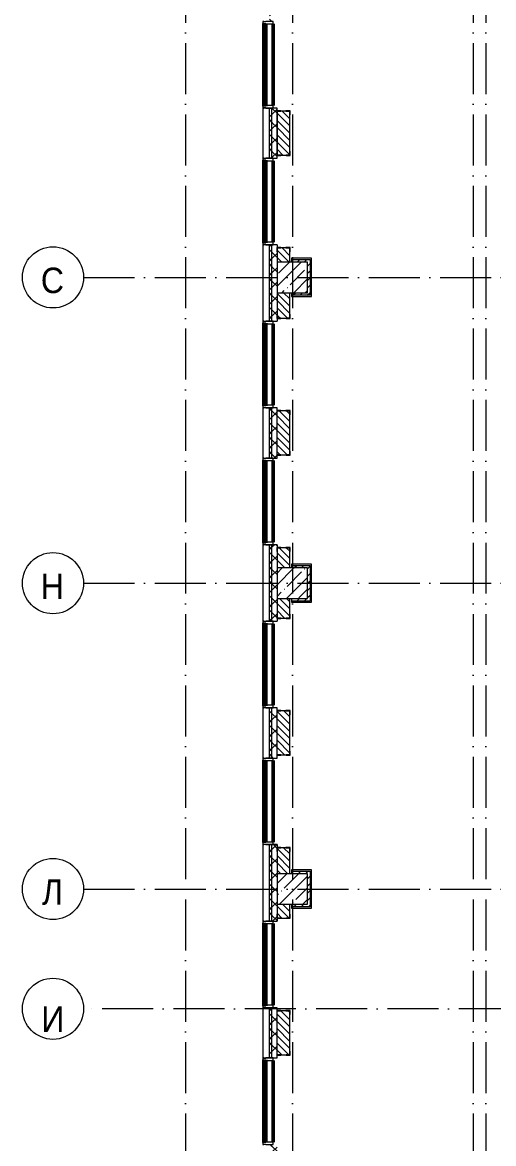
# Model space of a CAD drawing. Header units: millimetres. Extents: x -6467 to 106027, y -7090 to 195095.
# Drawn here: x 65859 to 75109, y 116300 to 138298 of the extents above; entities that cross this region are included whole.
import ezdxf

# ---------------------------------------------------------------- set-up
doc = ezdxf.new("R2010")
doc.units = ezdxf.units.MM
doc.linetypes.add('50_200_ШТРИХ_1Т_ш5_п1_п1_', pattern=[1400, 1000, -200, 0, -200])
for name, color, linetype, lineweight in [('A-DETL-1', 7, 'Continuous', 50), ('A-GLAZ-CWMG', 7, 'Continuous', 9), ('A-GLAZ-CWMG-1', 7, 'Continuous', 20), ('A-WALL', 7, 'Continuous', 5), ('A-WALL-FNSH-1', 7, 'Continuous', 5), ('I-WALL', 7, 'Continuous', 5), ('S-COLS', 7, 'Continuous', 9), ('S-COLS-1', 7, 'Continuous', 5)]:
    doc.layers.add(name, color=color, linetype=linetype, lineweight=lineweight)
for name, color, linetype, lineweight, true_color in [('A-GENM-1', 7, 'Continuous', 9, 0xaaaaaa), ('A-GENM-2', 7, 'Continuous', 20, 0xaaaaaa), ('Оси-1', 7, 'Continuous', 20, 0xaaaaaa), ('Оси-2', 7, 'Continuous', 9, 0xaaaaaa), ('Оси-3', 7, '50_200_ШТРИХ_1Т_ш5_п1_п1_', 9, 0xaaaaaa)]:
    doc.layers.add(name, color=color, linetype=linetype, lineweight=lineweight, true_color=true_color)
doc.styles.add('Arial', font='arial.ttf', dxfattribs={"width": 0.9, "height": 500})
pattern_1 = [(45, (109.45, 102614.03), (-141.42136, 141.42136), []), (135, (109.45, 102614.03), (-141.42136, -141.42136), [])]
pattern_2 = [(135, (109.45, 102614.03), (-70.71068, -70.71068), [])]
pattern_3 = [(45, (109.45, 102614.03), (-70.71068, 70.71068), [])]

# ---------------------------------------------------------------- blocks, each defined once
blk = doc.blocks.new('BSC_Колонна _Прямоугольная - 600х600-V25-АИ_План этажа Радиаторы_3')
at = {"layer": 'S-COLS-1'}
h = blk.add_hatch(dxfattribs=at)
h.set_pattern_fill('FP_54', color=256, style=0, pattern_type=2)
h.set_pattern_definition([(45, (-71050, -30681.04), (-228.0985, 228.0985), []), (45, (-70821.9, -30681.04), (-228.0985, 228.0985), [403.225, -80.645, 6.706, -73.939])])
h.paths.add_polyline_path([(-300, -300), (300, -300), (300, 300), (-300, 300)])
for p, q in [((300, 300), (-300, 300)), ((-300, 300), (-300, -300)), ((300, -300), (300, 300)), ((-300, -300), (300, -300))]:
    blk.add_line(p, q, dxfattribs=at)
blk = doc.blocks.new('BSC_Колонна _Прямоугольная - 600х600-V26-АИ_План этажа Радиаторы_3')
at = {"layer": 'S-COLS-1'}
h = blk.add_hatch(dxfattribs=at)
h.set_pattern_fill('FP_55', color=256, style=0, pattern_type=2)
h.set_pattern_definition([(45, (-71050, -24681.04), (-228.0985, 228.0985), []), (45, (-70821.9, -24681.04), (-228.0985, 228.0985), [403.225, -80.645, 6.706, -73.939])])
h.paths.add_polyline_path([(-300, -300), (300, -300), (300, 300), (-300, 300)])
for p, q in [((300, 300), (-300, 300)), ((-300, 300), (-300, -300)), ((300, -300), (300, 300)), ((-300, -300), (300, -300))]:
    blk.add_line(p, q, dxfattribs=at)
blk = doc.blocks.new('BSC_Колонна _Прямоугольная - 600х600-V27-АИ_План этажа Радиаторы_3')
at = {"layer": 'S-COLS-1'}
h = blk.add_hatch(dxfattribs=at)
h.set_pattern_fill('FP_56', color=256, style=0, pattern_type=2)
h.set_pattern_definition([(45, (-71050, -18681.04), (-228.0985, 228.0985), []), (45, (-70821.9, -18681.04), (-228.0985, 228.0985), [403.225, -80.645, 6.706, -73.939])])
h.paths.add_polyline_path([(-300, -300), (300, -300), (300, 300), (-300, 300), (-300, 45)])
for p, q in [((300, 300), (-300, 300)), ((-300, 300), (-300, -300)), ((300, -300), (300, 300)), ((-300, -300), (300, -300))]:
    blk.add_line(p, q, dxfattribs=at)
blk = doc.blocks.new('Прямоугольный импост - Импост структурный с накладкой - 180мм-22485512-АИ_План этажа Радиаторы_3')
at = {"layer": 'A-GLAZ-CWMG-1'}
for p, q in [((0, 17), (-50, 17)), ((-50, 17), (-50, 0)), ((-50, 0), (-40, 0)), ((-40, 0), (-40, -40)), ((-10, -40), (-10, 0)), ((-10, 0), (0, 0)), ((0, 0), (0, 17)), ((-40, -40), (-50, -40)), ((-50, -40), (-50, -180)), ((-50, -180), (0, -180)), ((0, -40), (-10, -40)), ((0, -180), (0, -40))]:
    blk.add_line(p, q, dxfattribs=at)
blk = doc.blocks.new('Прямоугольный импост - Импост структурный с накладкой - 180мм-22485514-АИ_План этажа Радиаторы_3')
at = {"layer": 'A-GLAZ-CWMG-1'}
for p, q in [((-50, 0), (-50, 17)), ((-50, 17), (0, 17)), ((-40, 0), (-50, 0)), ((-40, -40), (-40, 0)), ((0, 0), (-10, 0)), ((-10, 0), (-10, -40)), ((0, 17), (0, 0)), ((-50, -180), (-50, -40)), ((-50, -40), (-40, -40)), ((0, -180), (-50, -180)), ((-10, -40), (0, -40)), ((0, -40), (0, -180))]:
    blk.add_line(p, q, dxfattribs=at)
blk = doc.blocks.new('Фахверк _газобетон торцы_472 - Фахверк _газобетон торцы_-25579324-АИ_План этажа Радиаторы_3')
at = {"layer": 'A-GENM-2'}
for p, q in [((89406, 11135), (89325, 11135)), ((89325, 11135), (89325, 11129)), ((89325, 11129), (89400, 11129)), ((89400, 11129), (89400, 11054)), ((89400, 11054), (89406, 11054)), ((89406, 11054), (89406, 11135)), ((89400, 10879), (89325, 10879)), ((89325, 10879), (89325, 10873)), ((89325, 10873), (89406, 10873)), ((89400, 10954), (89400, 10879)), ((89406, 10954), (89400, 10954)), ((89406, 10873), (89406, 10954))]:
    blk.add_line(p, q, dxfattribs=at)
blk = doc.blocks.new('Фахверк _газобетон торцы_473 - Фахверк _газобетон торцы_-25579501-АИ_План этажа Радиаторы_3')
at = {"layer": 'A-GENM-2'}
for p, q in [((89406, 11135), (89325, 11135)), ((89325, 11135), (89325, 11129)), ((89325, 11129), (89400, 11129)), ((89400, 11129), (89400, 11054)), ((89400, 11054), (89406, 11054)), ((89406, 11054), (89406, 11135)), ((89400, 10879), (89325, 10879)), ((89325, 10879), (89325, 10873)), ((89325, 10873), (89406, 10873)), ((89400, 10954), (89400, 10879)), ((89406, 10954), (89400, 10954)), ((89406, 10873), (89406, 10954))]:
    blk.add_line(p, q, dxfattribs=at)
blk = doc.blocks.new('Фахверк _газобетон торцы_474 - Фахверк _газобетон торцы_-25579521-АИ_План этажа Радиаторы_3')
at = {"layer": 'A-GENM-2'}
for p, q in [((89406, 11135), (89325, 11135)), ((89325, 11135), (89325, 11129)), ((89325, 11129), (89400, 11129)), ((89400, 11129), (89400, 11054)), ((89400, 11054), (89406, 11054)), ((89406, 11054), (89406, 11135)), ((89400, 10879), (89325, 10879)), ((89325, 10879), (89325, 10873)), ((89325, 10873), (89406, 10873)), ((89400, 10954), (89400, 10879)), ((89406, 10954), (89400, 10954)), ((89406, 10873), (89406, 10954))]:
    blk.add_line(p, q, dxfattribs=at)
blk = doc.blocks.new('Фахверк _газобетон торцы_475 - Фахверк _газобетон торцы_-25579547-АИ_План этажа Радиаторы_3')
at = {"layer": 'A-GENM-2'}
for p, q in [((89406, 11135), (89325, 11135)), ((89325, 11135), (89325, 11129)), ((89325, 11129), (89400, 11129)), ((89400, 11129), (89400, 11054)), ((89400, 11054), (89406, 11054)), ((89406, 11054), (89406, 11135)), ((89400, 10879), (89325, 10879)), ((89325, 10879), (89325, 10873)), ((89325, 10873), (89406, 10873)), ((89400, 10954), (89400, 10879)), ((89406, 10954), (89400, 10954)), ((89406, 10873), (89406, 10954))]:
    blk.add_line(p, q, dxfattribs=at)
blk = doc.blocks.new('Фахверк _газобетон торцы_476 - Фахверк _газобетон торцы_-25579567-АИ_План этажа Радиаторы_3')
at = {"layer": 'A-GENM-2'}
for p, q in [((89406, 11135), (89325, 11135)), ((89325, 11135), (89325, 11129)), ((89325, 11129), (89400, 11129)), ((89400, 11129), (89400, 11054)), ((89400, 11054), (89406, 11054)), ((89406, 11054), (89406, 11135)), ((89400, 10879), (89325, 10879)), ((89325, 10879), (89325, 10873)), ((89325, 10873), (89406, 10873)), ((89400, 10954), (89400, 10879)), ((89406, 10954), (89400, 10954)), ((89406, 10873), (89406, 10954))]:
    blk.add_line(p, q, dxfattribs=at)
blk = doc.blocks.new('Фахверк _газобетон торцы_477 - Фахверк _газобетон торцы_-25579593-АИ_План этажа Радиаторы_3')
at = {"layer": 'A-GENM-2'}
for p, q in [((89406, 11135), (89325, 11135)), ((89325, 11135), (89325, 11129)), ((89325, 11129), (89400, 11129)), ((89400, 11129), (89400, 11054)), ((89400, 11054), (89406, 11054)), ((89406, 11054), (89406, 11135)), ((89400, 10879), (89325, 10879)), ((89325, 10879), (89325, 10873)), ((89325, 10873), (89406, 10873)), ((89400, 10954), (89400, 10879)), ((89406, 10954), (89400, 10954)), ((89406, 10873), (89406, 10954))]:
    blk.add_line(p, q, dxfattribs=at)
blk = doc.blocks.new('Фахверк _газобетон торцы_478 - Фахверк _газобетон торцы_-25579613-АИ_План этажа Радиаторы_3')
at = {"layer": 'A-GENM-2'}
for p, q in [((89406, 11135), (89325, 11135)), ((89325, 11135), (89325, 11129)), ((89325, 11129), (89400, 11129)), ((89400, 11129), (89400, 11054)), ((89400, 11054), (89406, 11054)), ((89406, 11054), (89406, 11135)), ((89400, 10879), (89325, 10879)), ((89325, 10879), (89325, 10873)), ((89325, 10873), (89406, 10873)), ((89400, 10954), (89400, 10879)), ((89406, 10954), (89400, 10954)), ((89406, 10873), (89406, 10954))]:
    blk.add_line(p, q, dxfattribs=at)
blk = doc.blocks.new('Фахверк _газобетон торцы_479 - Фахверк _газобетон торцы_-25579639-АИ_План этажа Радиаторы_3')
at = {"layer": 'A-GENM-2'}
for p, q in [((89406, 11135), (89325, 11135)), ((89325, 11135), (89325, 11129)), ((89325, 11129), (89400, 11129)), ((89400, 11129), (89400, 11054)), ((89400, 11054), (89406, 11054)), ((89406, 11054), (89406, 11135)), ((89400, 10879), (89325, 10879)), ((89325, 10879), (89325, 10873)), ((89325, 10873), (89406, 10873)), ((89400, 10954), (89400, 10879)), ((89406, 10954), (89400, 10954)), ((89406, 10873), (89406, 10954))]:
    blk.add_line(p, q, dxfattribs=at)
blk = doc.blocks.new('Фахверк _газобетон торцы_480 - Фахверк _газобетон торцы_-25579659-АИ_План этажа Радиаторы_3')
at = {"layer": 'A-GENM-2'}
for p, q in [((89406, 11135), (89325, 11135)), ((89325, 11135), (89325, 11129)), ((89325, 11129), (89400, 11129)), ((89400, 11129), (89400, 11054)), ((89400, 11054), (89406, 11054)), ((89406, 11054), (89406, 11135)), ((89400, 10879), (89325, 10879)), ((89325, 10879), (89325, 10873)), ((89325, 10873), (89406, 10873)), ((89400, 10954), (89400, 10879)), ((89406, 10954), (89400, 10954)), ((89406, 10873), (89406, 10954))]:
    blk.add_line(p, q, dxfattribs=at)
blk = doc.blocks.new('Фахверк _газобетон торцы_481 - Фахверк _газобетон торцы_-25579685-АИ_План этажа Радиаторы_3')
at = {"layer": 'A-GENM-2'}
for p, q in [((89406, 11135), (89325, 11135)), ((89325, 11135), (89325, 11129)), ((89325, 11129), (89400, 11129)), ((89400, 11129), (89400, 11054)), ((89400, 11054), (89406, 11054)), ((89406, 11054), (89406, 11135)), ((89400, 10879), (89325, 10879)), ((89325, 10879), (89325, 10873)), ((89325, 10873), (89406, 10873)), ((89400, 10954), (89400, 10879)), ((89406, 10954), (89400, 10954)), ((89406, 10873), (89406, 10954))]:
    blk.add_line(p, q, dxfattribs=at)
blk = doc.blocks.new('Фахверк _газобетон торцы_482 - Фахверк _газобетон торцы_-25579705-АИ_План этажа Радиаторы_3')
at = {"layer": 'A-GENM-2'}
for p, q in [((89406, 11135), (89325, 11135)), ((89325, 11135), (89325, 11129)), ((89325, 11129), (89400, 11129)), ((89400, 11129), (89400, 11054)), ((89400, 11054), (89406, 11054)), ((89406, 11054), (89406, 11135)), ((89400, 10879), (89325, 10879)), ((89325, 10879), (89325, 10873)), ((89325, 10873), (89406, 10873)), ((89400, 10954), (89400, 10879)), ((89406, 10954), (89400, 10954)), ((89406, 10873), (89406, 10954))]:
    blk.add_line(p, q, dxfattribs=at)
blk = doc.blocks.new('Фахверк _газобетон торцы_483 - Фахверк _газобетон торцы_-25579731-АИ_План этажа Радиаторы_3')
at = {"layer": 'A-GENM-2'}
for p, q in [((89406, 11135), (89325, 11135)), ((89325, 11135), (89325, 11129)), ((89325, 11129), (89400, 11129)), ((89400, 11129), (89400, 11054)), ((89400, 11054), (89406, 11054)), ((89406, 11054), (89406, 11135)), ((89400, 10879), (89325, 10879)), ((89325, 10879), (89325, 10873)), ((89325, 10873), (89406, 10873)), ((89400, 10954), (89400, 10879)), ((89406, 10954), (89400, 10954)), ((89406, 10873), (89406, 10954))]:
    blk.add_line(p, q, dxfattribs=at)
blk = doc.blocks.new('Фахверк _газобетон торцы_484 - Фахверк _газобетон торцы_-25579751-АИ_План этажа Радиаторы_3')
at = {"layer": 'A-GENM-2'}
for p, q in [((89406, 11135), (89325, 11135)), ((89325, 11135), (89325, 11129)), ((89325, 11129), (89400, 11129)), ((89400, 11129), (89400, 11054)), ((89400, 11054), (89406, 11054)), ((89406, 11054), (89406, 11135)), ((89400, 10879), (89325, 10879)), ((89325, 10879), (89325, 10873)), ((89325, 10873), (89406, 10873)), ((89400, 10954), (89400, 10879)), ((89406, 10954), (89400, 10954)), ((89406, 10873), (89406, 10954))]:
    blk.add_line(p, q, dxfattribs=at)
blk = doc.blocks.new('Фахверк _газобетон торцы_485 - Фахверк _газобетон торцы_-25579777-АИ_План этажа Радиаторы_3')
at = {"layer": 'A-GENM-2'}
for p, q in [((89406, 11135), (89325, 11135)), ((89325, 11135), (89325, 11129)), ((89325, 11129), (89400, 11129)), ((89400, 11129), (89400, 11054)), ((89400, 11054), (89406, 11054)), ((89406, 11054), (89406, 11135)), ((89400, 10879), (89325, 10879)), ((89325, 10879), (89325, 10873)), ((89325, 10873), (89406, 10873)), ((89400, 10954), (89400, 10879)), ((89406, 10954), (89400, 10954)), ((89406, 10873), (89406, 10954))]:
    blk.add_line(p, q, dxfattribs=at)
blk = doc.blocks.new('Ось сетки - Круг_Ø6_00__ISO-2_5_0_9K_-17386508-АИ_План этажа Радиаторы_3')
at = {"layer": 'Оси-1'}
blk.add_circle((0, 0), 3, dxfattribs=at)

msp = doc.modelspace()

# ---------------------------------------------------------------- hatches: boundary and pattern name
at = {"layer": 'A-WALL'}
h = msp.add_hatch(dxfattribs=at)
h.set_pattern_fill('FP_122', color=256, style=0, pattern_type=2)
h.set_pattern_definition(pattern_1)
h.paths.add_polyline_path([(70709, 114845), (70759, 114845), (70759, 116280), (70709, 116280), (70709, 114945)])
h.paths.add_polyline_path([(70709, 117980), (70759, 117980), (70759, 118965), (70709, 118965), (70709, 118527)])
h.paths.add_polyline_path([(70709, 120665), (70759, 120665), (70759, 122165), (70709, 122165), (70709, 121340)])
h.paths.add_polyline_path([(70759, 123865), (70759, 124850), (70709, 124850), (70709, 123865)])
h.paths.add_polyline_path([(70709, 126550), (70759, 126550), (70759, 128050), (70709, 128050), (70709, 126965)])
h.paths.add_polyline_path([(70709, 129750), (70759, 129750), (70759, 130735), (70709, 130735), (70709, 129777)])
h.paths.add_polyline_path([(70709, 132435), (70759, 132435), (70759, 133934), (70709, 133934), (70709, 132590)])
h.paths.add_polyline_path([(70709, 135634), (70759, 135634), (70759, 136618), (70709, 136618)])
h.paths.add_polyline_path([(70759, 138318), (70759, 139819), (70709, 139819), (70709, 138318)])
h.paths.add_polyline_path([(70759, 141519), (70759, 142502), (70709, 142502), (70709, 141519)])
h.paths.add_polyline_path([(70759, 144202), (70759, 145645), (70709, 145645), (70709, 144202)])
h = msp.add_hatch(dxfattribs=at)
h.set_pattern_fill('FP_122', color=256, style=0, pattern_type=2)
h.set_pattern_definition(pattern_1)
h.paths.add_polyline_path([(70859, 114945), (70859, 116280), (70759, 116280), (70759, 114945)])
h.paths.add_polyline_path([(70859, 117980), (70859, 118965), (70759, 118965), (70759, 117980)])
h.paths.add_polyline_path([(70759, 120665), (70859, 120665), (70859, 122165), (70759, 122165), (70759, 120995)])
h.paths.add_polyline_path([(70859, 123865), (70859, 124850), (70759, 124850), (70759, 123865)])
h.paths.add_polyline_path([(70759, 126550), (70859, 126550), (70859, 128050), (70759, 128050), (70759, 126965)])
h.paths.add_polyline_path([(70759, 129750), (70859, 129750), (70859, 130735), (70759, 130735), (70759, 129777)])
h.paths.add_polyline_path([(70759, 132435), (70859, 132435), (70859, 133934), (70759, 133934), (70759, 132590)])
h.paths.add_polyline_path([(70859, 135634), (70859, 136618), (70759, 136618), (70759, 135634)])
h.paths.add_polyline_path([(70759, 138318), (70859, 138318), (70859, 139819), (70759, 139819), (70759, 139621)])
h.paths.add_polyline_path([(70759, 141519), (70859, 141519), (70859, 142502), (70759, 142502)])
h.paths.add_polyline_path([(70859, 144202), (70859, 145545), (70759, 145545), (70759, 144202)])
at = {"layer": 'I-WALL'}
h = msp.add_hatch(dxfattribs=at)
h.set_pattern_fill('FP_2', color=256, style=0, pattern_type=2)
h.set_pattern_definition(pattern_2)
h.paths.add_polyline_path([(71109, 135694), (71109, 136555), (70859, 136555), (70859, 135694)])
h = msp.add_hatch(dxfattribs=at)
h.set_pattern_fill('FP_2', color=256, style=0, pattern_type=2)
h.set_pattern_definition(pattern_2)
h.paths.add_polyline_path([(71109, 132496), (71109, 132995), (70859, 132995), (70859, 132496)])
h.paths.add_polyline_path([(70859, 133595), (71109, 133595), (71109, 133874), (70859, 133874)])
h = msp.add_hatch(dxfattribs=at)
h.set_pattern_fill('FP_5', color=256, style=0, pattern_type=2)
h.set_pattern_definition(pattern_3)
h.paths.add_polyline_path([(71459, 133595), (71509, 133595), (71509, 133645), (71139, 133645), (71139, 133595)])
h = msp.add_hatch(dxfattribs=at)
h.set_pattern_fill('FP_5', color=256, style=0, pattern_type=2)
h.set_pattern_definition(pattern_3)
h.paths.add_polyline_path([(71509, 132995), (71509, 133595), (71459, 133595), (71459, 132995)])
h = msp.add_hatch(dxfattribs=at)
h.set_pattern_fill('FP_5', color=256, style=0, pattern_type=2)
h.set_pattern_definition(pattern_3)
h.paths.add_polyline_path([(71459, 132945), (71509, 132945), (71509, 132995), (71139, 132995), (71139, 132945)])
h = msp.add_hatch(dxfattribs=at)
h.set_pattern_fill('FP_2', color=256, style=0, pattern_type=2)
h.set_pattern_definition(pattern_2)
h.paths.add_polyline_path([(71109, 129811), (71109, 130675), (70859, 130675), (70859, 129811)])
h = msp.add_hatch(dxfattribs=at)
h.set_pattern_fill('FP_2', color=256, style=0, pattern_type=2)
h.set_pattern_definition(pattern_2)
h.paths.add_polyline_path([(70859, 126611), (71109, 126611), (71109, 126995), (70859, 126995), (70859, 126965)])
h.paths.add_polyline_path([(70859, 127595), (71109, 127595), (71109, 127991), (70859, 127991)])
h = msp.add_hatch(dxfattribs=at)
h.set_pattern_fill('FP_5', color=256, style=0, pattern_type=2)
h.set_pattern_definition(pattern_3)
h.paths.add_polyline_path([(71459, 127595), (71509, 127595), (71509, 127645), (71139, 127645), (71139, 127595)])
h = msp.add_hatch(dxfattribs=at)
h.set_pattern_fill('FP_5', color=256, style=0, pattern_type=2)
h.set_pattern_definition(pattern_3)
h.paths.add_polyline_path([(71509, 126995), (71509, 127595), (71459, 127595), (71459, 126995)])
h = msp.add_hatch(dxfattribs=at)
h.set_pattern_fill('FP_5', color=256, style=0, pattern_type=2)
h.set_pattern_definition(pattern_3)
h.paths.add_polyline_path([(71139, 126945), (71509, 126945), (71509, 126995), (71139, 126995), (71139, 126965)])
h = msp.add_hatch(dxfattribs=at)
h.set_pattern_fill('FP_2', color=256, style=0, pattern_type=2)
h.set_pattern_definition(pattern_2)
h.paths.add_polyline_path([(71109, 123926), (71109, 124790), (70859, 124790), (70859, 123926)])
h = msp.add_hatch(dxfattribs=at)
h.set_pattern_fill('FP_2', color=256, style=0, pattern_type=2)
h.set_pattern_definition(pattern_2)
h.paths.add_polyline_path([(70859, 120726), (71109, 120726), (71109, 120995), (70859, 120995)])
h.paths.add_polyline_path([(71109, 121595), (71109, 122106), (70859, 122106), (70859, 121595)])
h = msp.add_hatch(dxfattribs=at)
h.set_pattern_fill('FP_5', color=256, style=0, pattern_type=2)
h.set_pattern_definition(pattern_3)
h.paths.add_polyline_path([(71459, 121595), (71509, 121595), (71509, 121645), (71139, 121645), (71139, 121595)])
h = msp.add_hatch(dxfattribs=at)
h.set_pattern_fill('FP_5', color=256, style=0, pattern_type=2)
h.set_pattern_definition(pattern_3)
h.paths.add_polyline_path([(71509, 120995), (71509, 121595), (71459, 121595), (71459, 120995)])
h = msp.add_hatch(dxfattribs=at)
h.set_pattern_fill('FP_5', color=256, style=0, pattern_type=2)
h.set_pattern_definition(pattern_3)
h.paths.add_polyline_path([(71459, 120945), (71509, 120945), (71509, 120995), (71139, 120995), (71139, 120945)])
h = msp.add_hatch(dxfattribs=at)
h.set_pattern_fill('FP_2', color=256, style=0, pattern_type=2)
h.set_pattern_definition(pattern_2)
h.paths.add_polyline_path([(71109, 118041), (71109, 118905), (70859, 118905), (70859, 118041)])

# ---------------------------------------------------------------- linework, layer by layer
at = {"layer": 'A-DETL-1'}
for p, q in [((70599, 138278), (70599, 136658)), ((70639, 136658), (70639, 138278)), ((70779, 136668), (70779, 138268)), ((70599, 135594), (70599, 133974)), ((70639, 133974), (70639, 135594)), ((70779, 133984), (70779, 135584)), ((70599, 132395), (70599, 130775)), ((70639, 130775), (70639, 132395)), ((70779, 130785), (70779, 132385)), ((70599, 129710), (70599, 128090)), ((70639, 128090), (70639, 129710)), ((70779, 128100), (70779, 129700)), ((70599, 126510), (70599, 124890)), ((70639, 124890), (70639, 126510)), ((70779, 124900), (70779, 126500)), ((70599, 123825), (70599, 122205)), ((70639, 122205), (70639, 123825)), ((70779, 122215), (70779, 123815)), ((70599, 120625), (70599, 119005)), ((70639, 119005), (70639, 120625)), ((70779, 119015), (70779, 120615)), ((70599, 117940), (70599, 116320)), ((70639, 116320), (70639, 117940)), ((70779, 116330), (70779, 117930))]:
    msp.add_line(p, q, dxfattribs=at)
at = {"layer": 'A-WALL'}
for p, q in [((70859, 136618), (70584, 136618)), ((70584, 135634), (70584, 136618)), ((70709, 135634), (70709, 136618)), ((70759, 135634), (70759, 136618)), ((70859, 135634), (70859, 136618)), ((71109, 136555), (70859, 136555)), ((70859, 136555), (70859, 135694)), ((71109, 135694), (71109, 136555)), ((70584, 135634), (70859, 135634)), ((70859, 135694), (71109, 135694)), ((70859, 133934), (70584, 133934)), ((70584, 132435), (70584, 133934)), ((70709, 132435), (70709, 133934)), ((70759, 132435), (70759, 133934)), ((70859, 133934), (70859, 133595)), ((71109, 133874), (70859, 133874)), ((71109, 133595), (71109, 133874)), ((71139, 133645), (71509, 133645)), ((71509, 133645), (71509, 132945)), ((70859, 132995), (70859, 132435)), ((71109, 132496), (71109, 132995)), ((71509, 132945), (71139, 132945)), ((70584, 132435), (70859, 132435)), ((70859, 132496), (71109, 132496)), ((70859, 130735), (70584, 130735)), ((70584, 129750), (70584, 130735)), ((70709, 129750), (70709, 130735)), ((70759, 129750), (70759, 130735)), ((70859, 129750), (70859, 130735)), ((71109, 130675), (70859, 130675)), ((71109, 129811), (71109, 130675)), ((70859, 129811), (71109, 129811)), ((70584, 129750), (70859, 129750)), ((70859, 128050), (70584, 128050)), ((70584, 126550), (70584, 128050)), ((70709, 126550), (70709, 128050)), ((70759, 126550), (70759, 128050)), ((70859, 128050), (70859, 127595)), ((71109, 127991), (70859, 127991)), ((71109, 127595), (71109, 127991)), ((71139, 127645), (71509, 127645)), ((71509, 127645), (71509, 126945)), ((70859, 126995), (70859, 126550)), ((71109, 126611), (71109, 126995)), ((71509, 126945), (71139, 126945)), ((70584, 126550), (70859, 126550)), ((70859, 126611), (71109, 126611)), ((70859, 124850), (70584, 124850)), ((70584, 123865), (70584, 124850)), ((70709, 123865), (70709, 124850)), ((70759, 123865), (70759, 124850)), ((70859, 123865), (70859, 124850)), ((71109, 124790), (70859, 124790)), ((71109, 123926), (71109, 124790)), ((70584, 123865), (70859, 123865)), ((70859, 123926), (71109, 123926)), ((70859, 122165), (70584, 122165)), ((70584, 120665), (70584, 122165)), ((70709, 120665), (70709, 122165)), ((70759, 120665), (70759, 122165)), ((70859, 122165), (70859, 121595)), ((71109, 122106), (70859, 122106)), ((71109, 121595), (71109, 122106)), ((71139, 121645), (71509, 121645)), ((71509, 121645), (71509, 120945)), ((70859, 120995), (70859, 120665)), ((71109, 120726), (71109, 120995)), ((71509, 120945), (71139, 120945)), ((70584, 120665), (70859, 120665)), ((70859, 120726), (71109, 120726)), ((70859, 118965), (70584, 118965)), ((70584, 117980), (70584, 118965)), ((70709, 117980), (70709, 118965)), ((70759, 117980), (70759, 118965)), ((70859, 117980), (70859, 118965)), ((71109, 118905), (70859, 118905)), ((71109, 118041), (71109, 118905)), ((70584, 117980), (70859, 117980)), ((70859, 118041), (71109, 118041))]:
    msp.add_line(p, q, dxfattribs=at)
at = {"layer": 'A-WALL-FNSH-1'}
for p, q in [((70582, 136618), (70582, 135634)), ((70584, 136618), (70582, 136618)), ((70582, 135634), (70584, 135634)), ((70582, 133934), (70582, 132435)), ((70584, 133934), (70582, 133934)), ((71534, 133670), (71139, 133670)), ((71139, 133670), (71139, 133595)), ((71534, 132920), (71534, 133670)), ((71139, 132995), (71139, 132920)), ((71139, 132920), (71534, 132920)), ((70582, 132435), (70584, 132435)), ((70582, 130735), (70582, 129750)), ((70584, 130735), (70582, 130735)), ((70582, 129750), (70584, 129750)), ((70582, 128050), (70582, 126550)), ((70584, 128050), (70582, 128050)), ((71534, 127670), (71139, 127670)), ((71139, 127670), (71139, 127595)), ((71534, 126920), (71534, 127670)), ((71139, 126995), (71139, 126920)), ((71139, 126920), (71534, 126920)), ((70582, 126550), (70584, 126550)), ((70582, 124850), (70582, 123865)), ((70584, 124850), (70582, 124850)), ((70582, 123865), (70584, 123865)), ((70582, 122165), (70582, 120665)), ((70584, 122165), (70582, 122165)), ((71534, 121670), (71139, 121670)), ((71139, 121670), (71139, 121595)), ((71534, 120920), (71534, 121670)), ((71139, 120995), (71139, 120920)), ((71139, 120920), (71534, 120920)), ((70582, 120665), (70584, 120665)), ((70582, 118965), (70582, 117980)), ((70584, 118965), (70582, 118965)), ((70582, 117980), (70584, 117980))]:
    msp.add_line(p, q, dxfattribs=at)
at = {"layer": 'Оси-3'}
for p, q in [((69059, 193895), (69059, 96724)), ((71159, 193895), (71159, 96724)), ((74709, 193895), (74709, 113945)), ((74959, 193895), (74959, 113945)), ((67059, 133295), (90428, 133295)), ((67059, 127295), (90428, 127295)), ((67059, 121295), (90428, 121295)), ((104827, 118945), (67059, 118945))]:
    msp.add_line(p, q, dxfattribs=at)

# ---------------------------------------------------------------- block references
at = {"layer": 'A-GENM-1'}
for name, p, rotation in [('Фахверк _газобетон торцы_485 - Фахверк _газобетон торцы_-25579777-АИ_План этажа Радиаторы_3', (81988, 47158), 89.99999999999974), ('Фахверк _газобетон торцы_484 - Фахверк _газобетон торцы_-25579751-АИ_План этажа Радиаторы_3', (59981, 225094), 270.0000000000001), ('Фахверк _газобетон торцы_483 - Фахверк _газобетон торцы_-25579731-АИ_План этажа Радиаторы_3', (81988, 44474), 89.99999999999974), ('Фахверк _газобетон торцы_482 - Фахверк _газобетон торцы_-25579705-АИ_План этажа Радиаторы_3', (59981, 221896), 270.0000000000001), ('Фахверк _газобетон торцы_481 - Фахверк _газобетон торцы_-25579685-АИ_План этажа Радиаторы_3', (81988, 41275), 89.99999999999974), ('Фахверк _газобетон торцы_480 - Фахверк _газобетон торцы_-25579659-АИ_План этажа Радиаторы_3', (59981, 219211), 270.0000000000001), ('Фахверк _газобетон торцы_479 - Фахверк _газобетон торцы_-25579639-АИ_План этажа Радиаторы_3', (81988, 38591), 89.99999999999974), ('Фахверк _газобетон торцы_478 - Фахверк _газобетон торцы_-25579613-АИ_План этажа Радиаторы_3', (59981, 216011), 270.0000000000001), ('Фахверк _газобетон торцы_477 - Фахверк _газобетон торцы_-25579593-АИ_План этажа Радиаторы_3', (81988, 35390), 89.99999999999974), ('Фахверк _газобетон торцы_476 - Фахверк _газобетон торцы_-25579567-АИ_План этажа Радиаторы_3', (59981, 213326), 270.0000000000001), ('Фахверк _газобетон торцы_475 - Фахверк _газобетон торцы_-25579547-АИ_План этажа Радиаторы_3', (81988, 32706), 89.99999999999974), ('Фахверк _газобетон торцы_474 - Фахверк _газобетон торцы_-25579521-АИ_План этажа Радиаторы_3', (59981, 210126), 270.0000000000001), ('Фахверк _газобетон торцы_473 - Фахверк _газобетон торцы_-25579501-АИ_План этажа Радиаторы_3', (81988, 29505), 89.99999999999974), ('Фахверк _газобетон торцы_472 - Фахверк _газобетон торцы_-25579324-АИ_План этажа Радиаторы_3', (59981, 207441), 270.0000000000001)]:
    msp.add_blockref(name, p, dxfattribs=dict(at, rotation=rotation))
at = {"layer": 'A-GLAZ-CWMG', "rotation": 90}
for p in [(70599, 138318), (70599, 135634), (70599, 132435), (70599, 129750), (70599, 126550), (70599, 123865), (70599, 120665), (70599, 117980)]:
    msp.add_blockref('Прямоугольный импост - Импост структурный с накладкой - 180мм-22485512-АИ_План этажа Радиаторы_3', p, dxfattribs=at)
at = {"layer": 'A-GLAZ-CWMG', "extrusion": (0, 0, -1), "rotation": 270}
for p in [(-70599, 136618), (-70599, 133934), (-70599, 130735), (-70599, 128050), (-70599, 124850), (-70599, 122165), (-70599, 118965), (-70599, 116280)]:
    msp.add_blockref('Прямоугольный импост - Импост структурный с накладкой - 180мм-22485514-АИ_План этажа Радиаторы_3', p, dxfattribs=at)
at = {"layer": 'S-COLS'}
for name, p in [('BSC_Колонна _Прямоугольная - 600х600-V25-АИ_План этажа Радиаторы_3', (71159, 133295)), ('BSC_Колонна _Прямоугольная - 600х600-V26-АИ_План этажа Радиаторы_3', (71159, 127295)), ('BSC_Колонна _Прямоугольная - 600х600-V27-АИ_План этажа Радиаторы_3', (71159, 121295))]:
    msp.add_blockref(name, p, dxfattribs=at)
at = {"layer": 'Оси-1', "xscale": 199.9999999999999, "yscale": 199.9999999999999, "zscale": 199.9999999999999}
for p, rotation in [((66459, 133295), 269.9999999999995), ((66459, 127295), 269.9999999999995), ((66459, 121295), 269.9999999999995), ((66459, 118945), 89.99999999999982)]:
    msp.add_blockref('Ось сетки - Круг_Ø6_00__ISO-2_5_0_9K_-17386508-АИ_План этажа Радиаторы_3', p, dxfattribs=dict(at, rotation=rotation))

# ---------------------------------------------------------------- texts
at = {"layer": 'Оси-2', "char_height": 500, "attachment_point": 5, "line_spacing_factor": 0.936439, "style": 'Arial'}
for s, insert, width in [('\\pxqc,t4.572,9.144,13.716,18.288,22.86,27.432,32.004,36.576,41.148,45.72,50.292,54.864,59.436,64.008,68.58,73.152,77.724,82.296,86.868,91.44,96.012,100.584,105.156,109.728,114.3,118.872,123.444,128.016,132.588,137.16,141.732,146.304;{С}', (66448, 133233), 464.4), ('\\pxqc,t4.572,9.144,13.716,18.288,22.86,27.432,32.004,36.576,41.148,45.72,50.292,54.864,59.436,64.008,68.58,73.152,77.724,82.296,86.868,91.44,96.012,100.584,105.156,109.728,114.3,118.872,123.444,128.016,132.588,137.16,141.732,146.304;{Н}', (66448, 127233), 464.4), ('\\pxqc,t4.572,9.144,13.716,18.288,22.86,27.432,32.004,36.576,41.148,45.72,50.292,54.864,59.436,64.008,68.58,73.152,77.724,82.296,86.868,91.44,96.012,100.584,105.156,109.728,114.3,118.872,123.444,128.016,132.588,137.16,141.732,146.304;{Л}', (66449, 121233), 428.4), ('\\pxqc,t4.572,9.144,13.716,18.288,22.86,27.432,32.004,36.576,41.148,45.72,50.292,54.864,59.436,64.008,68.58,73.152,77.724,82.296,86.868,91.44,96.012,100.584,105.156,109.728,114.3,118.872,123.444,128.016,132.588,137.16,141.732,146.304;{И}', (66458, 118742), 464.4)]:
    msp.add_mtext(s, dxfattribs=dict(at, insert=insert, width=width))

doc.saveas('drawing.dxf')
